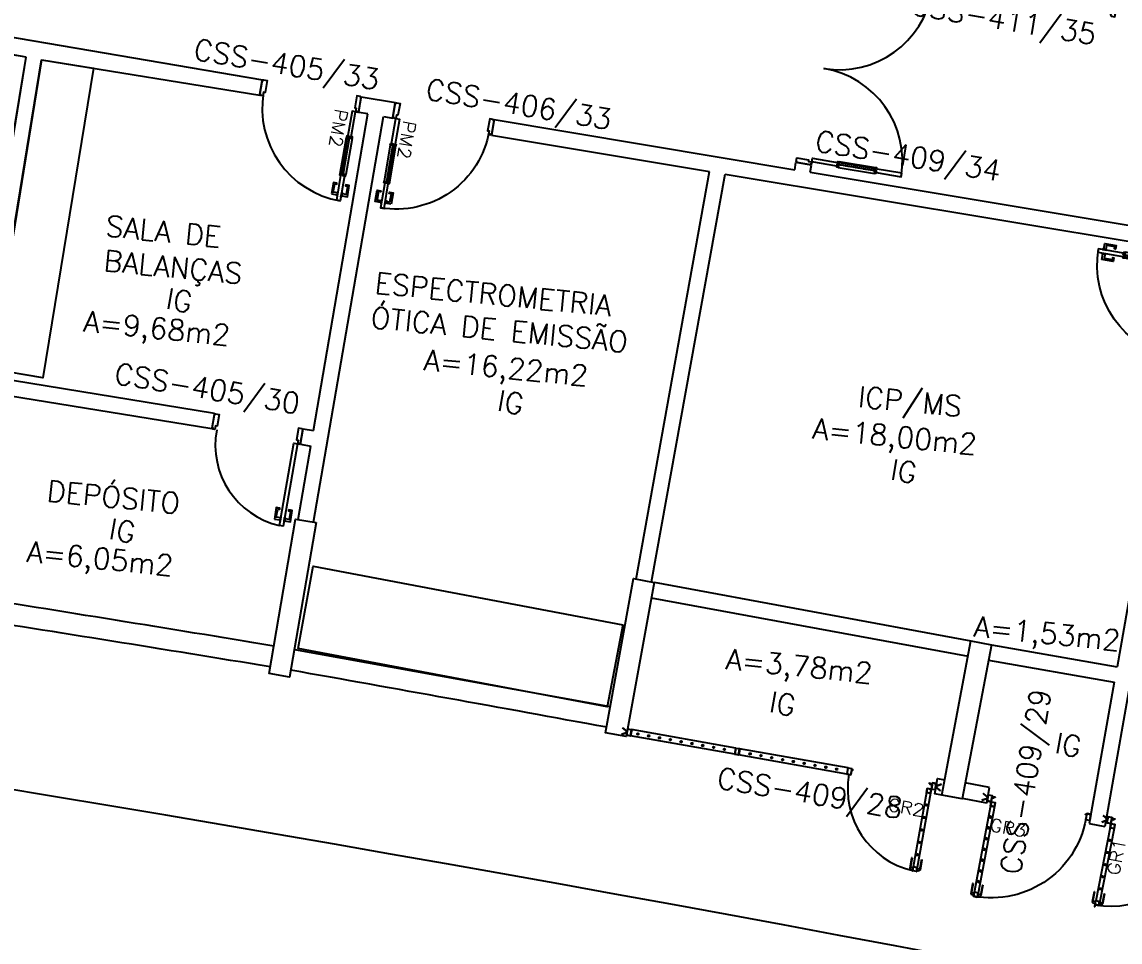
# Model space of a CAD drawing. Extents: x -152 to 150, y 325 to 437.
# Drawn here: x 63.05 to 73.55, y 376.26 to 385.06 of the extents above; entities that cross this region are included whole.
import ezdxf
from ezdxf.enums import TextEntityAlignment as Align

# ---------------------------------------------------------------- set-up
doc = ezdxf.new("R2010")
doc.units = 0
doc.header["$LTSCALE"] = 0.01
doc.header["$MEASUREMENT"] = 0
doc.linetypes.add('HIDDEN', pattern=[0.375, 0.25, -0.125])
doc.layers.get('0').update_dxf_attribs({"linetype": 'CONTINUOUS'})
for name, color, linetype in [('ALV', 2, 'CONTINUOUS'), ('AR-ALV', 4, 'CONTINUOUS'), ('AR-BNC', 2, 'CONTINUOUS'), ('AR-BNC-CON', 2, 'CONTINUOUS'), ('AR-POR', 1, 'CONTINUOUS'), ('AREA', 2, 'CONTINUOUS'), ('BC-TEXTO', 2, 'CONTINUOUS'), ('CENTRO_DE_CUSTO', 1, 'CONTINUOUS'), ('esq-c', 1, 'CONTINUOUS'), ('ESTR', 3, 'CONTINUOUS'), ('grapa', 1, 'HIDDEN'), ('MAÇANETA', 2, 'CONTINUOUS'), ('mov', 1, 'CONTINUOUS'), ('PISO', 1, 'CONTINUOUS'), ('PM-FOLHA-C', 1, 'CONTINUOUS'), ('PM-FOLHA-V', 1, 'CONTINUOUS'), ('PM-FOLHA-V2', 1, 'CONTINUOUS'), ('PM-HATCH', 253, 'CONTINUOUS'), ('PM-MAÇANETA', 1, 'CONTINUOUS'), ('PM-MOVIMENTO', 1, 'CONTINUOUS'), ('PM-TELA-C', 1, 'CONTINUOUS'), ('PM-TXT', 2, 'CONTINUOUS'), ('porta-c', 1, 'CONTINUOUS'), ('porta-v', 1, 'CONTINUOUS'), ('TEXTO', 2, 'CONTINUOUS'), ('TEXTO-ENDEREÇO', 2, 'CONTINUOUS')]:
    doc.layers.add(name, color=color, linetype=linetype)
doc.styles.add('S12', font='simplex.shx', dxfattribs={"height": 0.12})
doc.styles.add('UNB-100', font='simplex.shx', dxfattribs={"height": 3})
doc.styles.add('UNB-100-1', font='simplex.shx', dxfattribs={"height": 0.2})

# ---------------------------------------------------------------- blocks, each defined once
blk = doc.blocks.new('PILAR-SSC')
blk.add_lwpolyline([(0.203, -42.962), (0.203, -44.462), (0.003, -44.462), (0.003, -42.962)], close=True)
blk = doc.blocks.new('gr1-p')
at = {"layer": 'esq-c'}
for p, q in [((0.041, 0.02), (0.068, 0.02)), ((1.619, 0.02), (1.591, 0.02)), ((0.041, -0.069), (0.041, -0.033)), ((0.042, -0.033), (0.042, -0.069)), ((0.043, -0.031), (0.079, -0.031)), ((0.079, -0.032), (0.043, -0.032)), ((0.079, -0.069), (0.043, -0.069)), ((0.043, -0.071), (0.079, -0.071)), ((0.079, -0.033), (0.079, -0.069)), ((0.081, -0.069), (0.081, -0.033)), ((1.579, -0.069), (1.579, -0.033)), ((1.58, -0.033), (1.58, -0.069)), ((1.617, -0.031), (1.581, -0.031)), ((1.581, -0.032), (1.617, -0.032)), ((1.581, -0.069), (1.617, -0.069)), ((1.617, -0.071), (1.581, -0.071)), ((1.617, -0.033), (1.617, -0.069)), ((1.619, -0.069), (1.619, -0.033)), ((0.039, -0.782), (0.039, -0.838)), ((0.041, -0.818), (0.041, -0.782)), ((0.041, -0.82), (0.041, -0.838)), ((0.042, -0.78), (0.079, -0.78)), ((0.079, -0.781), (0.042, -0.781)), ((0.042, -0.82), (0.079, -0.82)), ((0.042, -0.82), (0.042, -0.838)), ((0.079, -0.818), (0.043, -0.818)), ((0.079, -0.817), (0.079, -0.782)), ((0.081, -0.782), (0.081, -0.817)), ((1.579, -0.782), (1.579, -0.817)), ((1.617, -0.78), (1.581, -0.78)), ((1.581, -0.781), (1.617, -0.781)), ((1.581, -0.817), (1.581, -0.782)), ((1.581, -0.818), (1.617, -0.818)), ((1.617, -0.82), (1.581, -0.82)), ((1.618, -0.817), (1.618, -0.782)), ((1.619, -0.782), (1.619, -0.817))]:
    blk.add_line(p, q, dxfattribs=at)
for points in [[(0.059, 0.018), (0.059, 0.012, -0.414214), (0.057, 0.01), (0.041, 0.01, 0.414214), (0.04, 0.009), (0.04, -0.028, -0.414214), (0.038, -0.03), (0.002, -0.03, -0.414214), (0, -0.028), (0, 0.028, -0.414214), (0.002, 0.03), (0.038, 0.03, -0.414214), (0.04, 0.028), (0.04, 0.022, 0.414214), (0.041, 0.022), (0.068, 0.022, -1), (0.068, 0.019), (0.06, 0.019)], [(0.041, 0.02, -0.414201), (0.038, 0.022), (0.038, 0.028, 0.414214), (0.038, 0.028), (0.002, 0.028, 0.414214), (0.001, 0.028), (0.001, -0.028, 0.414214), (0.002, -0.029), (0.038, -0.029, 0.414214), (0.038, -0.028), (0.038, 0.009, -0.414214), (0.041, 0.012), (0.057, 0.012, 0.414214), (0.058, 0.012), (0.058, 0.018, -0.414214), (0.06, 0.02)], [(1.601, 0.018), (1.601, 0.012, 0.414214), (1.603, 0.01), (1.619, 0.01, -0.414214), (1.62, 0.009), (1.62, -0.028, 0.414214), (1.622, -0.03), (1.658, -0.03, 0.414214), (1.66, -0.028), (1.66, 0.028, 0.414214), (1.658, 0.03), (1.622, 0.03, 0.414214), (1.62, 0.028), (1.62, 0.022, -0.414214), (1.619, 0.022), (1.591, 0.022, 1), (1.591, 0.019), (1.6, 0.019)], [(1.619, 0.02, 0.414201), (1.621, 0.022), (1.621, 0.028, -0.414214), (1.622, 0.028), (1.658, 0.028, -0.414214), (1.658, 0.028), (1.658, -0.028, -0.414214), (1.658, -0.029), (1.622, -0.029, -0.414214), (1.621, -0.028), (1.621, 0.009, 0.414214), (1.619, 0.012), (1.603, 0.012, -0.414214), (1.602, 0.012), (1.602, 0.018, 0.414214), (1.6, 0.02)]]:
    blk.add_lwpolyline(points, format="xyb", dxfattribs=at)
for centre, radius, start, end in [((1.6, 0.018), 0.00075, 0, 90), ((0.043, -0.033), 0.00225, 90, 180), ((0.043, -0.069), 0.00225, 180, 270), ((0.043, -0.033), 0.00075, 90, 180), ((0.043, -0.069), 0.00075, 180, 270), ((0.079, -0.033), 0.00225, 360, 90), ((0.079, -0.033), 0.00075, 360, 90), ((0.079, -0.069), 0.00075, 270, 0), ((0.079, -0.069), 0.00225, 270, 0), ((1.581, -0.033), 0.00225, 90, 180), ((1.581, -0.069), 0.00225, 180, 270), ((1.581, -0.033), 0.00075, 90, 180), ((1.581, -0.069), 0.00075, 180, 270), ((1.617, -0.033), 0.00225, 360, 90), ((1.617, -0.033), 0.00075, 360, 90), ((1.617, -0.069), 0.00075, 270, 0), ((1.617, -0.069), 0.00225, 270, 0), ((0.042, -0.782), 0.00225, 90, 180), ((0.041, -0.838), 0.0015, 180, 0), ((0.042, -0.782), 0.00075, 90, 180), ((0.043, -0.82), 0.002, 90, 180), ((0.079, -0.782), 0.00225, 360, 90), ((0.079, -0.782), 0.00075, 360, 90), ((0.079, -0.817), 0.00075, 270, 0), ((0.079, -0.817), 0.00225, 270, 0), ((1.581, -0.782), 0.00225, 90, 180), ((1.581, -0.817), 0.00225, 180, 270), ((1.581, -0.782), 0.00075, 90, 180), ((1.581, -0.817), 0.00075, 180, 270), ((1.617, -0.782), 0.00225, 360, 90), ((1.617, -0.782), 0.00075, 360, 90), ((1.617, -0.817), 0.00075, 270, 0), ((1.617, -0.817), 0.00225, 270, 0)]:
    blk.add_arc(centre, radius, start, end, dxfattribs=at)
at = {"layer": 'grapa'}
blk.add_line((1.66, 0.005), (1.66, -0.005), dxfattribs=at)
for points in [[(0, -0.005), (-0.049, -0.033), (-0.049, -0.032), (-0.001, -0.004), (-0.001, 0.004), (-0.049, 0.032), (-0.049, 0.033), (0, 0.005)], [(1.66, -0.005), (1.709, -0.033), (1.709, -0.032), (1.661, -0.004), (1.661, 0.004), (1.709, 0.032), (1.709, 0.033), (1.66, 0.005)]]:
    blk.add_lwpolyline(points, dxfattribs=at)
at = {"layer": 'MAÇANETA'}
for p, q in [((0.014, -0.7), (0.009, -0.7)), ((0.009, -0.7), (0.009, -0.8)), ((0.014, -0.7), (0.014, -0.8)), ((0.106, -0.7), (0.111, -0.7)), ((0.106, -0.7), (0.106, -0.8)), ((0.111, -0.7), (0.111, -0.8)), ((0.009, -0.8), (0.019, -0.81)), ((0.014, -0.8), (0.009, -0.8)), ((0.039, -0.79), (0.014, -0.79)), ((0.039, -0.81), (0.019, -0.81)), ((0.081, -0.79), (0.106, -0.79)), ((0.081, -0.81), (0.101, -0.81)), ((0.111, -0.8), (0.101, -0.81)), ((0.106, -0.8), (0.111, -0.8))]:
    blk.add_line(p, q, dxfattribs=at)
at = {"layer": 'mov'}
for centre, radius, start, end in [((0.04, -0.03), 0.79, 270.0979, 0.0094), ((1.618, -0.031), 0.788, 179.8976, 269.886)]:
    blk.add_arc(centre, radius, start, end, dxfattribs=at)
at = {"layer": 'porta-c'}
for centre, radius in [((0.061, -0.189), 0.0075), ((0.061, -0.189), 0.005), ((1.599, -0.189), 0.0075), ((1.599, -0.189), 0.005), ((0.061, -0.307), 0.0075), ((0.061, -0.307), 0.005), ((1.599, -0.307), 0.0075), ((1.599, -0.307), 0.005), ((0.061, -0.425), 0.0075), ((1.599, -0.425), 0.0075), ((0.061, -0.425), 0.005), ((1.599, -0.425), 0.005), ((0.061, -0.543), 0.0075), ((0.061, -0.543), 0.005), ((1.599, -0.543), 0.0075), ((1.599, -0.543), 0.005), ((0.061, -0.662), 0.0075), ((0.061, -0.662), 0.005), ((1.599, -0.662), 0.0075), ((1.599, -0.662), 0.005)]:
    blk.add_circle(centre, radius, dxfattribs=at)
at = {"layer": 'porta-v'}
for p, q in [((0.041, -0.069), (0.041, -0.782)), ((0.081, -0.069), (0.081, -0.782)), ((1.579, -0.069), (1.579, -0.782)), ((1.619, -0.069), (1.619, -0.782))]:
    blk.add_line(p, q, dxfattribs=at)
at = {"layer": 'PM-TXT', "style": 'S12', "width": 1.1, "flags": 1}
blk.add_attdef('LARGURA', (0.414, -0.506), '', height=0.12, rotation=90, dxfattribs=at)
at = {"layer": 'PM-TXT', "style": 'S12', "width": 1.1}
blk.add_attdef('GR', (0.214, -0.506), '', height=0.12, rotation=90, dxfattribs=at)
blk = doc.blocks.new('gr3-p')
at = {"layer": 'esq-c'}
for p, q in [((-1, 0.028), (-1, -0.028)), ((-0.998, 0.03), (-0.962, 0.03)), ((-0.962, 0.028), (-0.998, 0.028)), ((-0.998, -0.028), (-0.998, 0.028)), ((-0.961, 0.022), (-0.961, 0.028)), ((-0.961, -0.028), (-0.961, 0.018)), ((-0.96, 0.028), (-0.96, 0.022)), ((-0.96, 0.018), (-0.96, -0.028)), ((-0.959, 0.022), (-0.951, 0.022)), ((-0.959, 0.02), (-0.951, 0.02)), ((-0.951, 0.019), (-0.959, 0.019)), ((-0.041, 0.022), (-0.069, 0.022)), ((-0.041, 0.02), (-0.069, 0.02)), ((-0.069, 0.019), (-0.06, 0.019)), ((-0.059, 0.018), (-0.059, 0.012)), ((-0.058, 0.018), (-0.058, 0.012)), ((-0.041, 0.011), (-0.057, 0.011)), ((-0.041, 0.01), (-0.057, 0.01)), ((-0.04, 0.028), (-0.04, 0.022)), ((-0.04, 0.009), (-0.04, -0.028)), ((-0.002, 0.03), (-0.038, 0.03)), ((-0.038, 0.028), (-0.002, 0.028)), ((-0.038, 0.022), (-0.038, 0.028)), ((-0.038, -0.028), (-0.038, 0.009)), ((-0.002, -0.028), (-0.002, 0.028)), ((0, 0.028), (0, -0.028)), ((-0.962, -0.029), (-0.998, -0.029)), ((-0.998, -0.03), (-0.962, -0.03)), ((-0.081, -0.069), (-0.081, -0.033)), ((-0.043, -0.031), (-0.079, -0.031)), ((-0.079, -0.032), (-0.043, -0.032)), ((-0.079, -0.033), (-0.079, -0.069)), ((-0.079, -0.069), (-0.043, -0.069)), ((-0.043, -0.071), (-0.079, -0.071)), ((-0.042, -0.033), (-0.042, -0.069)), ((-0.041, -0.069), (-0.041, -0.033)), ((-0.038, -0.029), (-0.002, -0.029)), ((-0.002, -0.03), (-0.038, -0.03)), ((-0.081, -0.912), (-0.081, -0.948)), ((-0.08, -0.948), (-0.08, -0.912)), ((-0.043, -0.91), (-0.079, -0.91)), ((-0.079, -0.911), (-0.043, -0.911)), ((-0.043, -0.948), (-0.043, -0.912)), ((-0.041, -0.912), (-0.041, -0.948)), ((-0.079, -0.948), (-0.043, -0.948)), ((-0.043, -0.95), (-0.079, -0.95))]:
    blk.add_line(p, q, dxfattribs=at)
for centre, radius, start, end in [((-0.998, 0.028), 0.00225, 90, 180), ((-0.998, 0.028), 0.00075, 90, 180), ((-0.962, 0.028), 0.00225, 360, 90), ((-0.962, 0.028), 0.00075, 360, 90), ((-0.959, 0.022), 0.00225, 180, 270), ((-0.959, 0.018), 0.00225, 90, 180), ((-0.959, 0.022), 0.00075, 180, 270), ((-0.959, 0.018), 0.00075, 90, 180), ((-0.951, 0.02), 0.0015, 270, 90), ((-0.069, 0.02), 0.0015, 90, 270), ((-0.06, 0.018), 0.00225, 0, 90), ((-0.06, 0.018), 0.00075, 0, 90), ((-0.057, 0.012), 0.00225, 180, 270), ((-0.057, 0.012), 0.00075, 180, 270), ((-0.041, 0.022), 0.00225, 270.0025, 0), ((-0.041, 0.022), 0.00075, 270, 0), ((-0.041, 0.009), 0.00225, 0, 90), ((-0.041, 0.009), 0.00075, 0, 90), ((-0.038, 0.028), 0.00225, 90, 180), ((-0.038, 0.028), 0.00075, 90, 180), ((-0.002, 0.028), 0.00225, 360, 90), ((-0.002, 0.028), 0.00075, 360, 90), ((-0.998, -0.028), 0.00225, 180, 270), ((-0.998, -0.028), 0.00075, 180, 270), ((-0.962, -0.028), 0.00075, 270, 0), ((-0.962, -0.028), 0.00225, 270, 0), ((-0.079, -0.033), 0.00225, 90, 180), ((-0.079, -0.069), 0.00225, 180, 270), ((-0.079, -0.033), 0.00075, 90, 180), ((-0.079, -0.069), 0.00075, 180, 270), ((-0.043, -0.033), 0.00225, 360, 90), ((-0.043, -0.033), 0.00075, 360, 90), ((-0.043, -0.069), 0.00075, 270, 0), ((-0.043, -0.069), 0.00225, 270, 0), ((-0.038, -0.028), 0.00225, 180, 270), ((-0.038, -0.028), 0.00075, 180, 270), ((-0.002, -0.028), 0.00225, 270, 0), ((-0.002, -0.028), 0.00075, 270, 0), ((-0.079, -0.912), 0.00225, 90, 180), ((-0.079, -0.912), 0.00075, 90, 180), ((-0.043, -0.912), 0.00225, 360, 90), ((-0.043, -0.912), 0.00075, 360, 90), ((-0.079, -0.948), 0.00225, 180, 270), ((-0.079, -0.948), 0.00075, 180, 270), ((-0.043, -0.948), 0.00075, 270, 0), ((-0.043, -0.948), 0.00225, 270, 0)]:
    blk.add_arc(centre, radius, start, end, dxfattribs=at)
at = {"layer": 'grapa'}
blk.add_line((0, 0.005), (0, -0.005), dxfattribs=at)
blk.add_lwpolyline([(0, -0.005), (0.049, -0.033), (0.049, -0.032), (0.002, -0.004), (0.002, 0.004), (0.049, 0.032), (0.049, 0.033), (0, 0.005)], dxfattribs=at)
at = {"layer": 'MAÇANETA'}
for p, q in [((-0.111, -0.83), (-0.111, -0.93)), ((-0.106, -0.83), (-0.111, -0.83)), ((-0.106, -0.83), (-0.106, -0.93)), ((-0.016, -0.83), (-0.016, -0.93)), ((-0.016, -0.83), (-0.011, -0.83)), ((-0.011, -0.83), (-0.011, -0.93)), ((-0.106, -0.93), (-0.111, -0.93)), ((-0.111, -0.93), (-0.101, -0.94)), ((-0.081, -0.92), (-0.106, -0.92)), ((-0.081, -0.94), (-0.101, -0.94)), ((-0.041, -0.92), (-0.016, -0.92)), ((-0.041, -0.94), (-0.021, -0.94)), ((-0.011, -0.93), (-0.021, -0.94)), ((-0.016, -0.93), (-0.011, -0.93))]:
    blk.add_line(p, q, dxfattribs=at)
at = {"layer": 'mov'}
blk.add_arc((-0.042, -0.031), 0.918, 176.6891, 269.886, dxfattribs=at)
at = {"layer": 'porta-c'}
for centre, radius in [((-0.061, -0.175), 0.0075), ((-0.061, -0.175), 0.005), ((-0.061, -0.28), 0.0075), ((-0.061, -0.28), 0.005), ((-0.061, -0.385), 0.0075), ((-0.061, -0.385), 0.005), ((-0.061, -0.49), 0.0075), ((-0.061, -0.49), 0.005), ((-0.061, -0.595), 0.0075), ((-0.061, -0.595), 0.005), ((-0.061, -0.7), 0.0075), ((-0.061, -0.7), 0.005), ((-0.061, -0.805), 0.0075), ((-0.061, -0.805), 0.005)]:
    blk.add_circle(centre, radius, dxfattribs=at)
at = {"layer": 'porta-v'}
for p, q in [((-0.081, -0.069), (-0.081, -0.912)), ((-0.041, -0.069), (-0.041, -0.912))]:
    blk.add_line(p, q, dxfattribs=at)
at = {"layer": 'PM-TXT', "style": 'S12', "width": 1.1}
blk.add_attdef('GR', (-0.422, -0.306), '', height=0.12, dxfattribs=at)
at = {"layer": 'PM-TXT', "style": 'S12', "width": 1.1, "flags": 1}
blk.add_attdef('LARGURA', (-0.422, -0.506), '', height=0.12, dxfattribs=at)
blk = doc.blocks.new('gr2-p')
at = {"layer": 'esq-c'}
for p, q in [((-3, 0.028), (-3, -0.028)), ((-2.998, 0.03), (-2.962, 0.03)), ((-2.962, 0.028), (-2.998, 0.028)), ((-2.998, -0.028), (-2.998, 0.028)), ((-2.961, -0.028), (-2.961, 0.028)), ((-2.96, 0.028), (-2.96, -0.028)), ((-1.95, 0.028), (-1.95, -0.028)), ((-1.949, -0.028), (-1.949, 0.028)), ((-1.948, 0.03), (-1.913, 0.03)), ((-1.913, 0.028), (-1.948, 0.028)), ((-1.912, -0.028), (-1.912, 0.028)), ((-1.91, 0.028), (-1.91, -0.028)), ((-0.861, 0.028), (-0.861, -0.028)), ((-0.859, -0.028), (-0.859, 0.028)), ((-0.858, 0.03), (-0.823, 0.03)), ((-0.823, 0.028), (-0.858, 0.028)), ((-0.822, 0.022), (-0.822, 0.028)), ((-0.822, -0.028), (-0.822, 0.018)), ((-0.821, 0.028), (-0.821, 0.022)), ((-0.821, 0.018), (-0.821, -0.028)), ((-0.82, 0.022), (-0.811, 0.022)), ((-0.82, 0.02), (-0.811, 0.02)), ((-0.811, 0.019), (-0.82, 0.019)), ((-0.041, 0.022), (-0.069, 0.022)), ((-0.041, 0.02), (-0.069, 0.02)), ((-0.069, 0.019), (-0.06, 0.019)), ((-0.059, 0.018), (-0.059, 0.012)), ((-0.058, 0.018), (-0.058, 0.012)), ((-0.041, 0.011), (-0.057, 0.011)), ((-0.041, 0.01), (-0.057, 0.01)), ((-0.04, 0.028), (-0.04, 0.022)), ((-0.04, 0.009), (-0.04, -0.028)), ((-0.002, 0.03), (-0.038, 0.03)), ((-0.038, 0.028), (-0.002, 0.028)), ((-0.038, 0.022), (-0.038, 0.028)), ((-0.038, -0.028), (-0.038, 0.009)), ((-0.002, -0.028), (-0.002, 0.028)), ((0, 0.028), (0, -0.028)), ((-2.962, -0.029), (-2.998, -0.029)), ((-2.998, -0.03), (-2.962, -0.03)), ((-1.913, -0.029), (-1.948, -0.029)), ((-1.948, -0.03), (-1.913, -0.03)), ((-0.823, -0.029), (-0.858, -0.029)), ((-0.858, -0.03), (-0.823, -0.03)), ((-0.081, -0.069), (-0.081, -0.033)), ((-0.043, -0.031), (-0.079, -0.031)), ((-0.079, -0.032), (-0.043, -0.032)), ((-0.079, -0.033), (-0.079, -0.069)), ((-0.079, -0.069), (-0.043, -0.069)), ((-0.043, -0.071), (-0.079, -0.071)), ((-0.042, -0.033), (-0.042, -0.069)), ((-0.041, -0.069), (-0.041, -0.033)), ((-0.038, -0.029), (-0.002, -0.029)), ((-0.002, -0.03), (-0.038, -0.03)), ((-0.081, -0.793), (-0.081, -0.829)), ((-0.043, -0.791), (-0.079, -0.791)), ((-0.079, -0.792), (-0.043, -0.792)), ((-0.079, -0.829), (-0.079, -0.793)), ((-0.079, -0.829), (-0.043, -0.829)), ((-0.043, -0.831), (-0.079, -0.831)), ((-0.042, -0.829), (-0.042, -0.793)), ((-0.041, -0.793), (-0.041, -0.829))]:
    blk.add_line(p, q, dxfattribs=at)
for centre, radius, start, end in [((-2.998, 0.028), 0.00225, 90, 180), ((-2.998, 0.028), 0.00075, 90, 180), ((-2.962, 0.028), 0.00225, 360, 90), ((-2.962, 0.028), 0.00075, 360, 90), ((-1.948, 0.028), 0.00225, 90, 180), ((-1.948, 0.028), 0.00075, 90, 180), ((-1.913, 0.028), 0.00225, 360, 90), ((-1.913, 0.028), 0.00075, 360, 90), ((-0.858, 0.028), 0.00225, 90, 180), ((-0.858, 0.028), 0.00075, 90, 180), ((-0.823, 0.028), 0.00225, 360, 90), ((-0.823, 0.028), 0.00075, 360, 90), ((-0.82, 0.022), 0.00225, 180, 270), ((-0.82, 0.018), 0.00225, 90, 180), ((-0.82, 0.022), 0.00075, 180, 270), ((-0.82, 0.018), 0.00075, 90, 180), ((-0.811, 0.02), 0.0015, 270, 90), ((-0.069, 0.02), 0.0015, 90, 270), ((-0.06, 0.018), 0.00225, 0, 90), ((-0.06, 0.018), 0.00075, 0, 90), ((-0.057, 0.012), 0.00225, 180, 270), ((-0.057, 0.012), 0.00075, 180, 270), ((-0.041, 0.022), 0.00225, 270.0025, 0), ((-0.041, 0.022), 0.00075, 270, 0), ((-0.041, 0.009), 0.00225, 0, 90), ((-0.041, 0.009), 0.00075, 0, 90), ((-0.038, 0.028), 0.00225, 90, 180), ((-0.038, 0.028), 0.00075, 90, 180), ((-0.002, 0.028), 0.00225, 360, 90), ((-0.002, 0.028), 0.00075, 360, 90), ((-2.998, -0.028), 0.00225, 180, 270), ((-2.998, -0.028), 0.00075, 180, 270), ((-2.962, -0.028), 0.00075, 270, 0), ((-2.962, -0.028), 0.00225, 270, 0), ((-1.948, -0.028), 0.00225, 180, 270), ((-1.948, -0.028), 0.00075, 180, 270), ((-1.913, -0.028), 0.00225, 270, 0), ((-1.913, -0.028), 0.00075, 270, 0), ((-0.858, -0.028), 0.00225, 180, 270), ((-0.858, -0.028), 0.00075, 180, 270), ((-0.823, -0.028), 0.00075, 270, 0), ((-0.823, -0.028), 0.00225, 270, 0), ((-0.079, -0.033), 0.00225, 90, 180), ((-0.079, -0.069), 0.00225, 180, 270), ((-0.079, -0.033), 0.00075, 90, 180), ((-0.079, -0.069), 0.00075, 180, 270), ((-0.043, -0.033), 0.00225, 360, 90), ((-0.043, -0.033), 0.00075, 360, 90), ((-0.043, -0.069), 0.00075, 270, 0), ((-0.043, -0.069), 0.00225, 270, 0), ((-0.038, -0.028), 0.00225, 180, 270), ((-0.038, -0.028), 0.00075, 180, 270), ((-0.002, -0.028), 0.00225, 270, 0), ((-0.002, -0.028), 0.00075, 270, 0), ((-0.079, -0.793), 0.00225, 90, 180), ((-0.079, -0.829), 0.00225, 180, 270), ((-0.079, -0.793), 0.00075, 90, 180), ((-0.079, -0.829), 0.00075, 180, 270), ((-0.043, -0.793), 0.00225, 360, 90), ((-0.043, -0.793), 0.00075, 360, 90), ((-0.043, -0.829), 0.00075, 270, 0), ((-0.043, -0.829), 0.00225, 270, 0)]:
    blk.add_arc(centre, radius, start, end, dxfattribs=at)
at = {"layer": 'grapa'}
for p, q in [((-3, 0.005), (-3, -0.005)), ((0, 0.005), (0, -0.005))]:
    blk.add_line(p, q, dxfattribs=at)
for points in [[(-3, -0.005), (-3.049, -0.033), (-3.049, -0.032), (-3.001, -0.004), (-3.001, 0.004), (-3.049, 0.032), (-3.049, 0.033), (-3, 0.005)], [(0, -0.005), (0.049, -0.033), (0.049, -0.032), (0.002, -0.004), (0.002, 0.004), (0.049, 0.032), (0.049, 0.033), (0, 0.005)]]:
    blk.add_lwpolyline(points, dxfattribs=at)
at = {"layer": 'MAÇANETA'}
for p, q in [((-0.111, -0.711), (-0.111, -0.811)), ((-0.106, -0.711), (-0.111, -0.711)), ((-0.106, -0.711), (-0.106, -0.811)), ((-0.016, -0.711), (-0.016, -0.811)), ((-0.016, -0.711), (-0.011, -0.711)), ((-0.011, -0.711), (-0.011, -0.811)), ((-0.106, -0.811), (-0.111, -0.811)), ((-0.111, -0.811), (-0.101, -0.821)), ((-0.081, -0.801), (-0.106, -0.801)), ((-0.081, -0.821), (-0.101, -0.821)), ((-0.041, -0.801), (-0.016, -0.801)), ((-0.041, -0.821), (-0.021, -0.821)), ((-0.011, -0.811), (-0.021, -0.821)), ((-0.016, -0.811), (-0.011, -0.811))]:
    blk.add_line(p, q, dxfattribs=at)
at = {"layer": 'mov'}
blk.add_arc((-0.039, -0.029), 0.801, 180.0063, 267.0203, dxfattribs=at)
at = {"layer": 'porta-c'}
for centre, radius in [((-2.895, 0), 0.0075), ((-2.895, 0), 0.005), ((-2.79, 0), 0.0075), ((-2.79, 0), 0.005), ((-2.685, 0), 0.0075), ((-2.685, 0), 0.005), ((-2.58, 0), 0.0075), ((-2.58, 0), 0.005), ((-2.475, 0), 0.0075), ((-2.475, 0), 0.005), ((-2.37, 0), 0.0075), ((-2.37, 0), 0.005), ((-2.265, 0), 0.0075), ((-2.265, 0), 0.005), ((-2.16, 0), 0.0075), ((-2.16, 0), 0.005), ((-2.055, 0), 0.0075), ((-2.055, 0), 0.005), ((-1.805, 0), 0.0075), ((-1.805, 0), 0.005), ((-1.7, 0), 0.0075), ((-1.7, 0), 0.005), ((-1.595, 0), 0.0075), ((-1.595, 0), 0.005), ((-1.49, 0), 0.0075), ((-1.49, 0), 0.005), ((-1.385, 0), 0.0075), ((-1.385, 0), 0.005), ((-1.28, 0), 0.0075), ((-1.28, 0), 0.005), ((-1.175, 0), 0.0075), ((-1.175, 0), 0.005), ((-1.07, 0), 0.0075), ((-1.07, 0), 0.005), ((-0.965, 0), 0.0075), ((-0.965, 0), 0.005), ((-0.061, -0.189), 0.0075), ((-0.061, -0.189), 0.005), ((-0.061, -0.31), 0.0075), ((-0.061, -0.31), 0.005), ((-0.061, -0.431), 0.0075), ((-0.061, -0.431), 0.005), ((-0.061, -0.551), 0.0075), ((-0.061, -0.551), 0.005), ((-0.061, -0.672), 0.0075), ((-0.061, -0.672), 0.005)]:
    blk.add_circle(centre, radius, dxfattribs=at)
at = {"layer": 'porta-v'}
for p, q in [((-1.948, 0.03), (-2.962, 0.03)), ((-0.859, 0.03), (-1.913, 0.03)), ((-1.948, -0.03), (-2.962, -0.03)), ((-0.859, -0.03), (-1.913, -0.03)), ((-0.081, -0.069), (-0.081, -0.793)), ((-0.041, -0.069), (-0.041, -0.793))]:
    blk.add_line(p, q, dxfattribs=at)
at = {"layer": 'PM-TXT', "style": 'S12', "width": 1.1}
blk.add_attdef('GR', (-0.422, -0.306), '', height=0.12, dxfattribs=at)
at = {"layer": 'PM-TXT', "style": 'S12', "width": 1.1, "flags": 1}
blk.add_attdef('LARGURA', (-0.422, -0.506), '', height=0.12, dxfattribs=at)
blk = doc.blocks.new('PM5')
at = {"layer": 'PM-HATCH'}
h = blk.add_hatch(dxfattribs=at)
h.set_pattern_fill('NET3', color=256, scale=0.002, angle=45, style=0)
h.set_pattern_definition([(135, (192.3709505, -142.5504116), (0.00449012806, 0.00449012806), []), (75, (192.3709505, -142.5504116), (0.006133629, -0.00164350094), []), (15, (192.3709505, -142.5504116), (0.00164350094, -0.006133629), [])])
h.paths.add_polyline_path([(0.048, 0.697), (0.046, 0.697), (0.046, 0.317), (0.048, 0.317)])
h = blk.add_hatch(dxfattribs=at)
h.set_pattern_fill('NET3', color=256, scale=0.002, angle=45, style=0)
h.set_pattern_definition([(45, (-190.5109505, -142.5504116), (-0.00449012806, 0.00449012806), []), (105, (-190.5109505, -142.5504116), (-0.006133629, -0.00164350094), []), (165, (-190.5109505, -142.5504116), (-0.00164350094, -0.006133629), [])])
h.paths.add_polyline_path([(1.812, 0.697), (1.814, 0.697), (1.814, 0.317), (1.812, 0.317)])
at = {"layer": 'PM-FOLHA-C'}
for p, q in [((0.03, 0.697), (0.048, 0.697)), ((0.048, 0.697), (0.048, 0.682)), ((1.83, 0.697), (1.812, 0.697)), ((1.812, 0.697), (1.812, 0.682)), ((0.03, 0.317), (0.048, 0.317)), ((0.048, 0.317), (0.048, 0.332)), ((1.812, 0.317), (1.812, 0.332)), ((1.83, 0.317), (1.812, 0.317))]:
    blk.add_line(p, q, dxfattribs=at)
for points in [[(0.03, 0.697), (0.03, 0.94), (0.065, 0.94), (0.065, 0.682), (0.048, 0.682)], [(1.83, 0.697), (1.83, 0.94), (1.795, 0.94), (1.795, 0.682), (1.812, 0.682)], [(0.065, 0.697), (0.065, 0.697), (0.075, 0.697), (0.075, 0.682), (0.065, 0.682)], [(1.795, 0.697), (1.795, 0.697), (1.785, 0.697), (1.785, 0.682), (1.795, 0.682)], [(0.03, 0.317), (0.03, 0.075), (0.065, 0.075), (0.065, 0.332), (0.048, 0.332)], [(0.065, 0.317), (0.065, 0.317), (0.075, 0.317), (0.075, 0.332), (0.065, 0.332)], [(1.795, 0.317), (1.795, 0.317), (1.785, 0.317), (1.785, 0.332), (1.795, 0.332)], [(1.83, 0.317), (1.83, 0.075), (1.795, 0.075), (1.795, 0.332), (1.812, 0.332)]]:
    blk.add_lwpolyline(points, dxfattribs=at)
for points in [[(0.046, 0.697), (0.02, 0.697), (0.02, 0.682), (0.046, 0.682)], [(1.814, 0.697), (1.84, 0.697), (1.84, 0.682), (1.814, 0.682)], [(0.046, 0.332), (0.02, 0.332), (0.02, 0.317), (0.046, 0.317)], [(1.814, 0.332), (1.84, 0.332), (1.84, 0.317), (1.814, 0.317)]]:
    blk.add_lwpolyline(points, close=True, dxfattribs=at)
at = {"layer": 'PM-FOLHA-V'}
for p, q in [((0.02, 0.332), (0.02, 0.682)), ((0.065, 0.682), (0.065, 0.332)), ((0.075, 0.682), (0.075, 0.332)), ((1.785, 0.682), (1.785, 0.332)), ((1.795, 0.682), (1.795, 0.332)), ((1.84, 0.332), (1.84, 0.682))]:
    blk.add_line(p, q, dxfattribs=at)
at = {"layer": 'PM-FOLHA-V2'}
for points in [[(0.01, -0.065), (0.01, -0.075), (0.045, -0.075), (0.045, 0.04), (0.03, 0.04), (0.03, 0.075), (0.01, 0.075), (0.01, 0.065), (0, 0.065), (0, -0.065)], [(1.85, -0.065), (1.85, -0.075), (1.815, -0.075), (1.815, 0.04), (1.83, 0.04), (1.83, 0.075), (1.85, 0.075), (1.85, 0.065), (1.86, 0.065), (1.86, -0.065)]]:
    blk.add_lwpolyline(points, close=True, dxfattribs=at)
at = {"layer": 'PM-MAÇANETA'}
for points in [[(0.025, 0.89), (-0.03, 0.89), (-0.03, 0.78), (0.005, 0.78), (0.005, 0.79), (-0.015, 0.79), (-0.015, 0.868, -0.414214), (-0.013, 0.87), (0.025, 0.87)], [(0.125, 0.89), (0.07, 0.89), (0.07, 0.87), (0.109, 0.87, -0.414214), (0.11, 0.868), (0.11, 0.79), (0.09, 0.79), (0.09, 0.78), (0.125, 0.78)]]:
    blk.add_lwpolyline(points, format="xyb", close=True, dxfattribs=at)
for points in [[(0.025, 0.86), (0.025, 0.9), (0.03, 0.9), (0.03, 0.86)], [(0.07, 0.86), (0.07, 0.9), (0.065, 0.9), (0.065, 0.86)]]:
    blk.add_lwpolyline(points, close=True, dxfattribs=at)
at = {"layer": 'PM-MOVIMENTO'}
for centre, start, end in [((0.03, 0.04), 0, 90), ((1.83, 0.04), 90, 180)]:
    blk.add_arc(centre, 0.9, start, end, dxfattribs=at)
at = {"layer": 'PM-TELA-C'}
for points in [[(0.048, 0.697), (0.046, 0.697), (0.046, 0.317), (0.048, 0.317)], [(1.812, 0.697), (1.814, 0.697), (1.814, 0.317), (1.812, 0.317)]]:
    blk.add_lwpolyline(points, close=True, dxfattribs=at)
at = {"layer": 'PM-TXT', "style": 'S12', "width": 1.1}
blk.add_attdef('PM', (0.213, 0.075), '', height=0.12, rotation=90, dxfattribs=at)
blk = doc.blocks.new('PM4')
at = {"layer": 'PM-HATCH'}
h = blk.add_hatch(dxfattribs=at)
h.set_pattern_fill('NET3', color=256, scale=0.002, angle=45, style=0)
h.set_pattern_definition([(135, (192.3709505, -142.5179116), (0.00449012806, 0.00449012806), []), (75, (192.3709505, -142.5179116), (0.006133629, -0.00164350094), []), (15, (192.3709505, -142.5179116), (0.00164350094, -0.006133629), [])])
h.paths.add_polyline_path([(0.0475, 0.6975), (0.046, 0.6975), (0.046, 0.3175), (0.0475, 0.3175)])
at = {"layer": 'PM-FOLHA-C'}
for p, q in [((0.03, 0.6975), (0.0475, 0.6975)), ((0.0475, 0.6975), (0.0475, 0.6825)), ((0.03, 0.3175), (0.0475, 0.3175)), ((0.0475, 0.3175), (0.0475, 0.3325))]:
    blk.add_line(p, q, dxfattribs=at)
for points in [[(0.03, 0.6975), (0.03, 0.94), (0.065, 0.94), (0.065, 0.6825), (0.0475, 0.6825)], [(0.03, 0.3175), (0.03, 0.075), (0.065, 0.075), (0.065, 0.3325), (0.0475, 0.3325)]]:
    blk.add_lwpolyline(points, dxfattribs=at)
for points in [[(0.046, 0.6975), (0.02, 0.6975), (0.02, 0.6825), (0.046, 0.6825)], [(0.065, 0.6975), (0.075, 0.6975), (0.075, 0.6825), (0.065, 0.6825)], [(0.046, 0.3325), (0.02, 0.3325), (0.02, 0.3175), (0.046, 0.3175)], [(0.065, 0.3175), (0.075, 0.3175), (0.075, 0.3325), (0.065, 0.3325)]]:
    blk.add_lwpolyline(points, close=True, dxfattribs=at)
at = {"layer": 'PM-FOLHA-V'}
for p, q in [((0.02, 0.3325), (0.02, 0.6825)), ((0.065, 0.6825), (0.065, 0.3325)), ((0.075, 0.6825), (0.075, 0.3325))]:
    blk.add_line(p, q, dxfattribs=at)
at = {"layer": 'PM-FOLHA-V2'}
for points in [[(0.01, -0.065), (0.01, -0.075), (0.045, -0.075), (0.045, 0.04), (0.03, 0.04), (0.03, 0.075), (0.01, 0.075), (0.01, 0.065), (0, 0.065), (0, -0.065)], [(0.95, -0.065), (0.95, -0.075), (0.915, -0.075), (0.915, 0.04), (0.93, 0.04), (0.93, 0.075), (0.95, 0.075), (0.95, 0.065), (0.96, 0.065), (0.96, -0.065)]]:
    blk.add_lwpolyline(points, close=True, dxfattribs=at)
at = {"layer": 'PM-MAÇANETA'}
for points in [[(0.025, 0.89), (-0.03, 0.89), (-0.03, 0.78), (0.005, 0.78), (0.005, 0.79), (-0.015, 0.79), (-0.015, 0.8685, -0.4142136), (-0.0135, 0.87), (0.025, 0.87)], [(0.125, 0.89), (0.07, 0.89), (0.07, 0.87), (0.1085, 0.87, -0.4142136), (0.11, 0.8685), (0.11, 0.79), (0.09, 0.79), (0.09, 0.78), (0.125, 0.78)]]:
    blk.add_lwpolyline(points, format="xyb", close=True, dxfattribs=at)
for points in [[(0.025, 0.86), (0.025, 0.9), (0.03, 0.9), (0.03, 0.86)], [(0.07, 0.86), (0.07, 0.9), (0.065, 0.9), (0.065, 0.86)]]:
    blk.add_lwpolyline(points, close=True, dxfattribs=at)
at = {"layer": 'PM-MOVIMENTO'}
blk.add_arc((0.03, 0.04), 0.9, 0, 90, dxfattribs=at)
at = {"layer": 'PM-TELA-C'}
blk.add_lwpolyline([(0.0475, 0.6975), (0.046, 0.6975), (0.046, 0.3175), (0.0475, 0.3175)], close=True, dxfattribs=at)
at = {"layer": 'PM-TXT', "style": 'S12', "width": 1.1}
blk.add_attdef('PM', (0.2264, 0.0752), '', height=0.12, rotation=90, dxfattribs=at)
blk = doc.blocks.new('PM3')
at = {"layer": 'PM-HATCH'}
h = blk.add_hatch(dxfattribs=at)
h.set_pattern_fill('NET3', color=256, scale=0.002, angle=45, style=0)
h.set_pattern_definition([(45, (-192.3709505, -142.5504116), (-0.00449012806, 0.00449012806), []), (105, (-192.3709505, -142.5504116), (-0.006133629, -0.00164350094), []), (165, (-192.3709505, -142.5504116), (-0.00164350094, -0.006133629), [])])
h.paths.add_polyline_path([(-0.048, 0.665), (-0.046, 0.665), (-0.046, 0.285), (-0.048, 0.285)])
at = {"layer": 'PM-FOLHA-C'}
for p, q in [((-0.048, 0.665), (-0.048, 0.65)), ((-0.03, 0.665), (-0.048, 0.665)), ((-0.048, 0.285), (-0.048, 0.3)), ((-0.03, 0.285), (-0.048, 0.285))]:
    blk.add_line(p, q, dxfattribs=at)
for points in [[(-0.03, 0.665), (-0.03, 0.875), (-0.065, 0.875), (-0.065, 0.65), (-0.048, 0.65)], [(-0.03, 0.285), (-0.03, 0.075), (-0.065, 0.075), (-0.065, 0.3), (-0.048, 0.3)]]:
    blk.add_lwpolyline(points, dxfattribs=at)
for points in [[(-0.065, 0.665), (-0.075, 0.665), (-0.075, 0.65), (-0.065, 0.65)], [(-0.046, 0.665), (-0.02, 0.665), (-0.02, 0.65), (-0.046, 0.65)], [(-0.065, 0.285), (-0.075, 0.285), (-0.075, 0.3), (-0.065, 0.3)], [(-0.046, 0.3), (-0.02, 0.3), (-0.02, 0.285), (-0.046, 0.285)]]:
    blk.add_lwpolyline(points, close=True, dxfattribs=at)
at = {"layer": 'PM-FOLHA-V'}
for p, q in [((-0.075, 0.65), (-0.075, 0.3)), ((-0.065, 0.65), (-0.065, 0.3)), ((-0.02, 0.3), (-0.02, 0.65))]:
    blk.add_line(p, q, dxfattribs=at)
at = {"layer": 'PM-FOLHA-V2'}
for points in [[(-0.85, -0.065), (-0.85, -0.075), (-0.815, -0.075), (-0.815, 0.04), (-0.83, 0.04), (-0.83, 0.075), (-0.85, 0.075), (-0.85, 0.065), (-0.86, 0.065), (-0.86, -0.065)], [(-0.01, -0.065), (-0.01, -0.075), (-0.045, -0.075), (-0.045, 0.04), (-0.03, 0.04), (-0.03, 0.075), (-0.01, 0.075), (-0.01, 0.065), (0, 0.065), (0, -0.065)]]:
    blk.add_lwpolyline(points, close=True, dxfattribs=at)
at = {"layer": 'PM-MAÇANETA'}
for points in [[(-0.125, 0.825), (-0.07, 0.825), (-0.07, 0.805), (-0.109, 0.805, 0.414214), (-0.11, 0.803), (-0.11, 0.725), (-0.09, 0.725), (-0.09, 0.715), (-0.125, 0.715)], [(-0.025, 0.825), (0.03, 0.825), (0.03, 0.715), (-0.005, 0.715), (-0.005, 0.725), (0.015, 0.725), (0.015, 0.803, 0.414214), (0.013, 0.805), (-0.025, 0.805)]]:
    blk.add_lwpolyline(points, format="xyb", close=True, dxfattribs=at)
for points in [[(-0.07, 0.795), (-0.07, 0.835), (-0.065, 0.835), (-0.065, 0.795)], [(-0.025, 0.795), (-0.025, 0.835), (-0.03, 0.835), (-0.03, 0.795)]]:
    blk.add_lwpolyline(points, close=True, dxfattribs=at)
at = {"layer": 'PM-MOVIMENTO'}
blk.add_arc((-0.026, 0.072), 0.804, 92.8015, 179.7608, dxfattribs=at)
at = {"layer": 'PM-TELA-C'}
blk.add_lwpolyline([(-0.048, 0.665), (-0.046, 0.665), (-0.046, 0.285), (-0.048, 0.285)], close=True, dxfattribs=at)
at = {"layer": 'PM-TXT', "style": 'S12', "width": 1.1}
blk.add_attdef('PM', (-0.101, 0.075), '', height=0.12, rotation=90, dxfattribs=at)
blk = doc.blocks.new('BC14')
at = {"layer": 'AR-BNC'}
blk.add_lwpolyline([(0, 0), (-1.737, 0), (-1.737, -0.8), (0, -0.8)], close=True, dxfattribs=at)
at = {"layer": 'BC-TEXTO', "style": 'S12'}
for tag, p, flags in [('BANCADA', (-1.672, -0.765), 2), ('TAMANHO', (-1.672, -0.965), 3), ('ACABAMENTO', (-1.672, -1.165), 3), ('APOIO', (-1.672, -1.365), 3)]:
    blk.add_attdef(tag, p, '', height=0.12, dxfattribs=dict(at, flags=flags))
blk = doc.blocks.new('BC15')
at = {"layer": 'AR-BNC'}
blk.add_lwpolyline([(0, 0), (0.5, 0), (0.5, -3), (0, -3), (0, 0)], dxfattribs=at)
at = {"layer": 'BC-TEXTO', "style": 'S12'}
for tag, p, flags in [('BANCADA', (0.065, -0.296), 2), ('TAMANHO', (0.065, -0.496), 3), ('ACABAMENTO', (0.065, -0.696), 3), ('APOIO', (0.065, -0.896), 3)]:
    blk.add_attdef(tag, p, '', height=0.12, dxfattribs=dict(at, flags=flags))
blk = doc.blocks.new('BC16')
at = {"layer": 'AR-BNC'}
blk.add_lwpolyline([(3.012, 0.79), (3.007, -0.01), (0, 0), (-0.001, 0.8)], close=True, dxfattribs=at)
at = {"layer": 'BC-TEXTO', "style": 'S12'}
for tag, p, flags in [('BANCADA', (0.064, 0.64), 2), ('TAMANHO', (0.064, 0.44), 3), ('ACABAMENTO', (0.064, 0.24), 3), ('APOIO', (0.064, 0.04), 3)]:
    blk.add_attdef(tag, p, '', height=0.12, dxfattribs=dict(at, flags=flags))

msp = doc.modelspace()

# ---------------------------------------------------------------- linework, layer by layer
at = {"layer": 'ALV'}
for p, q in [((62.454, 380.847), (63.088, 384.728)), ((62.741, 381.674), (63.236, 384.703)), ((63.236, 384.703), (65.323, 384.363)), ((65.323, 384.363), (65.348, 384.511)), ((66.594, 384.145), (66.62, 384.293)), ((65.837, 381.156), (66.357, 384.185)), ((65.838, 380.28), (66.505, 384.16)), ((66.505, 384.16), (66.594, 384.145)), ((67.565, 384.13), (70.439, 383.651)), ((67.54, 383.982), (69.624, 383.635)), ((70.439, 383.651), (70.45, 383.721)), ((70.598, 383.696), (70.45, 383.721)), ((70.587, 383.627), (70.598, 383.696)), ((68.921, 379.736), (69.624, 383.635)), ((69.069, 379.709), (69.772, 383.61)), ((69.772, 383.61), (74.215, 382.87)), ((70.587, 383.627), (74.24, 383.018)), ((74.034, 381.831), (73.52, 378.896)), ((62.741, 381.674), (64.891, 381.323)), ((62.717, 381.526), (64.866, 381.175)), ((64.891, 381.323), (64.866, 381.175)), ((74.091, 381.288), (73.402, 377.368)), ((65.713, 381.025), (65.738, 381.173)), ((65.738, 381.173), (65.837, 381.156)), ((65.713, 381.025), (65.811, 381.008)), ((65.69, 380.305), (65.811, 381.008)), ((69.094, 379.705), (72.123, 379.144)), ((69.066, 379.557), (72.096, 378.997)), ((72.319, 379.107), (73.52, 378.896)), ((72.291, 378.959), (73.494, 378.749)), ((73.494, 378.749), (73.255, 377.397)), ((73.255, 377.397), (73.402, 377.368))]:
    msp.add_line(p, q, dxfattribs=at)
for points in [[(63.088, 384.728), (61.06, 385.089), (61.084, 385.237), (65.348, 384.511)], [(66.357, 384.185), (66.269, 384.2), (66.294, 384.349), (66.62, 384.293)], [(65.654, 379.062), (68.675, 378.516)], [(71.844, 377.67), (71.777, 377.683), (71.804, 377.83), (71.871, 377.817)], [(72.301, 377.741), (72.068, 377.786)], [(72.274, 377.594), (72.301, 377.741)], [(72.274, 377.594), (72.041, 377.638)]]:
    msp.add_lwpolyline(points, dxfattribs=at)
for centre, radius, start, end in [((2.556, -0.065), 384.342, 80.58063, 81.03835), ((-0.6, -23.107), 407.389, 80.67337, 81.10495), ((-5.319, -22.301), 407.389, 79.54029, 79.9719)]:
    msp.add_arc(centre, radius, start, end, dxfattribs=at)
at = {"layer": 'AR-ALV'}
msp.add_line((67.565, 384.13), (67.54, 383.982), dxfattribs=at)
at = {"layer": 'PISO'}
msp.add_arc((0.463, 0.506), 382.359, 69.08957, 90.01762, dxfattribs=at)
at = {"layer": 'PM-FOLHA-C'}
msp.add_lwpolyline([(65.513, 380.248), (65.648, 381.036), (65.683, 381.03), (65.547, 380.242), (65.513, 380.248)], dxfattribs=at)
at = {"layer": 'PM-FOLHA-V2'}
for points in [[(64.899, 381.307), (64.9, 381.317), (64.935, 381.311), (64.915, 381.198), (64.901, 381.2), (64.895, 381.166), (64.875, 381.169), (64.877, 381.179), (64.867, 381.181), (64.889, 381.309)], [(65.726, 381.165), (65.728, 381.174), (65.694, 381.18), (65.674, 381.067), (65.689, 381.064), (65.683, 381.03), (65.703, 381.027), (65.704, 381.036), (65.714, 381.035), (65.736, 381.163)]]:
    msp.add_lwpolyline(points, close=True, dxfattribs=at)
at = {"layer": 'PM-MAÇANETA'}
for points in [[(65.463, 380.31), (65.517, 380.301), (65.52, 380.321), (65.482, 380.327, -0.414214), (65.481, 380.329), (65.495, 380.406), (65.514, 380.403), (65.516, 380.413), (65.481, 380.419)], [(65.561, 380.293), (65.616, 380.284), (65.634, 380.392), (65.6, 380.398), (65.598, 380.388), (65.618, 380.385), (65.604, 380.308, -0.414214), (65.603, 380.306), (65.565, 380.313)]]:
    msp.add_lwpolyline(points, format="xyb", close=True, dxfattribs=at)
for points in [[(65.522, 380.331), (65.515, 380.291), (65.52, 380.29), (65.527, 380.33)], [(65.566, 380.323), (65.56, 380.283), (65.555, 380.284), (65.561, 380.324)]]:
    msp.add_lwpolyline(points, close=True, dxfattribs=at)
at = {"layer": 'PM-MOVIMENTO'}
msp.add_arc((65.688, 381.018), 0.79, 169.4093, 257.2126, dxfattribs=at)

# ---------------------------------------------------------------- block references
at = {"layer": 'AR-BNC-CON', "rotation": 350.7317073170745}
for name, p in [('BC14', (63.088, 384.728)), ('BC15', (63.24, 384.703))]:
    msp.add_blockref(name, p, dxfattribs=at)
at = {"layer": 'AR-BNC-CON', "color": 1, "rotation": 349.4884741421715}
msp.add_blockref('BC16', (65.69, 379.072), dxfattribs=at)
at = {"layer": 'AR-POR'}
ref = msp.add_blockref('PM3', (73.468, 385.195), dxfattribs=dict(at, xscale=-1, rotation=349.6746532388488))
ref.add_attrib('PM', 'PM1', (73.699, 385.23), dxfattribs={"layer": 'PM-TXT', "height": 0.12, "rotation": 79.6747, "style": 'S12', "width": 1.1})
for name, p, rotation, values in [('PM5', (70.83, 385.543), 260.5375895356317, {'PM': 'PM3'}), ('PM4', (66.282, 384.275), 170.2326706877717, {'PM': 'PM2'}), ('gr2-p', (71.789, 377.75), 349.9662619083041, {'GR': 'GR2'}), ('gr1-p', (73.428, 377.434), 348.7804878049665, {'GR': 'GR1'})]:
    msp.add_blockref(name, p, dxfattribs=dict(at, rotation=rotation)).add_auto_attribs(values)
ref = msp.add_blockref('PM4', (66.607, 384.219), dxfattribs=dict(at, xscale=-1, rotation=170.2436415283888))
ref.add_attrib('PM', 'PM2', (66.699, 384.127), dxfattribs={"layer": 'PM-TXT', "height": 0.12, "rotation": 260.2436, "style": 'S12', "width": 1.1})
ref = msp.add_blockref('PM4', (74.274, 382.763), dxfattribs=dict(at, xscale=-1, rotation=80.0636090497948))
ref.add_attrib('PM', 'PM2', (74.181, 382.671), dxfattribs={"layer": 'PM-TXT', "height": 0.12, "rotation": 170.0636, "style": 'S12', "width": 1.1})
ref = msp.add_blockref('gr3-p', (72.283, 377.643), dxfattribs=dict(at, xscale=-1, rotation=349.268292682886))
ref.add_attrib('GR', 'GR3', (72.295, 377.33), dxfattribs={"layer": 'PM-TXT', "height": 0.12, "rotation": 349.2683, "style": 'S12', "width": 1.1})
at = {"layer": 'ESTR'}
for p, rotation in [((72.943, 422.651), 350.2439024390236), ((76.534, 422.018), 349.7560975609763), ((80.12, 421.355), 349.2682926829277)]:
    msp.add_blockref('PILAR-SSC', p, dxfattribs=dict(at, rotation=rotation))

# ---------------------------------------------------------------- texts
at = {"layer": 'AREA', "style": 'UNB-100'}
for s, p in [('A=9,68m2', (63.63, 382.106)), ('A=16,22m2', (66.883, 381.736)), ('A=18,00m2', (70.6, 381.08)), ('A=6,05m2', (63.087, 379.903)), ('A=1,53m2', (72.142, 379.187)), ('A=3,78m2', (69.772, 378.875))]:
    msp.add_text(s, height=0.2, rotation=354.3257, dxfattribs=at).set_placement(p)
at = {"layer": 'CENTRO_DE_CUSTO', "linetype": 'Continuous', "style": 'UNB-100'}
for p in [(64.413, 382.324), (67.582, 381.347), (71.341, 380.69), (63.87, 380.12), (70.182, 378.466), (72.913, 378.072)]:
    msp.add_text('IG', height=0.2, rotation=350.0543, dxfattribs=at).set_placement(p)
at = {"layer": 'TEXTO', "style": 'UNB-100'}
for s, p in [('SALA DE', (63.841, 383.016)), ('BALANÇAS', (63.823, 382.685)), ('ESPECTROMETRIA', (66.416, 382.471)), ('ÓTICA DE EMISSÃO', (66.376, 382.141)), ('ICP/MS', (71.036, 381.383)), ('DEPÓSITO', (63.28, 380.482))]:
    msp.add_text(s, height=0.2, rotation=354.4369, dxfattribs=at).set_placement(p)
at = {"layer": 'TEXTO-ENDEREÇO', "style": 'UNB-100-1'}
for s, rotation, p in [('CSS-411/35', 350.4942, (72.418, 384.991)), ('CSS-405/33', 350.4942, (65.564, 384.56)), ('CSS-406/33', 350.4942, (67.783, 384.18)), ('CSS-409/34', 350.4942, (71.506, 383.685)), ('CSS-405/30', 350.4942, (64.805, 381.46)), ('CSS-409/29', 80.4942, (72.743, 377.783)), ('CSS-409/28', 350.4942, (70.567, 377.591))]:
    msp.add_text(s, height=0.2, rotation=rotation, dxfattribs=at).set_placement(p, align=Align.CENTER)

doc.saveas('drawing.dxf')
